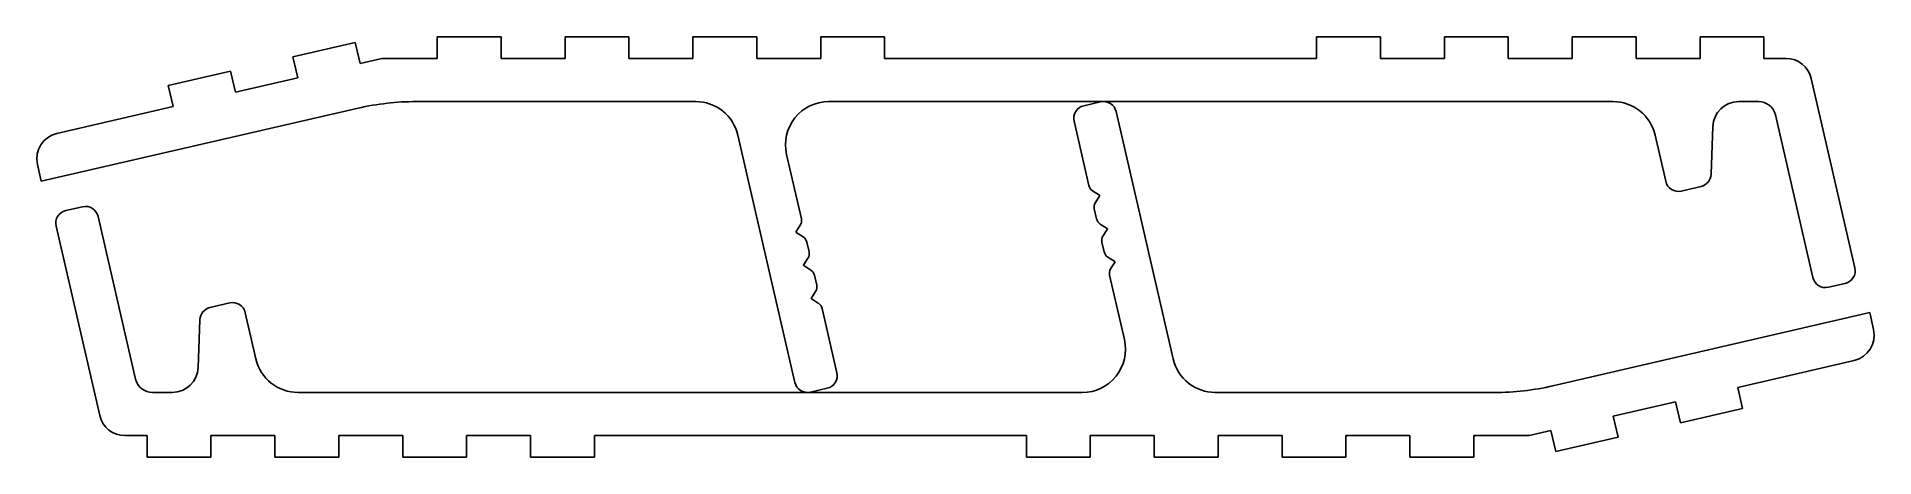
# Model space of a CAD drawing. Extents: x -24.5 to 29.5, y 1 to 13.4.
import ezdxf

# ---------------------------------------------------------------- set-up
doc = ezdxf.new("R2010")
doc.units = 0
doc.header["$MEASUREMENT"] = 0
doc.layers.add('1', color=7, linetype='CONTINUOUS')

msp = doc.modelspace()

# ---------------------------------------------------------------- linework, layer by layer
at = {"layer": '1', "color": 7, "linetype": 'Continuous'}
for p, q in [((-16.955, 12.776), (-15.124, 13.199)), ((-15.124, 13.199), (-14.981, 12.58)), ((-12.712, 12.728), (-12.712, 13.363)), ((-12.712, 13.363), (-10.832, 13.363)), ((-10.832, 13.363), (-10.832, 12.728)), ((-8.953, 12.728), (-8.953, 13.363)), ((-8.953, 13.363), (-7.073, 13.363)), ((-7.073, 13.363), (-7.073, 12.728)), ((-5.194, 12.728), (-5.194, 13.363)), ((-5.194, 13.363), (-3.314, 13.363)), ((-3.314, 13.363), (-3.314, 12.728)), ((-1.434, 12.728), (-1.434, 13.363)), ((-1.434, 13.363), (0.445, 13.363)), ((0.445, 13.363), (0.445, 12.728)), ((13.145, 12.728), (13.145, 13.363)), ((13.145, 13.363), (15.025, 13.363)), ((15.025, 13.363), (15.025, 12.728)), ((16.904, 12.728), (16.904, 13.363)), ((16.904, 13.363), (18.784, 13.363)), ((18.784, 13.363), (18.784, 12.728)), ((20.664, 12.728), (20.664, 13.363)), ((20.664, 13.363), (22.543, 13.363)), ((22.543, 13.363), (22.543, 12.728)), ((24.423, 12.728), (24.423, 13.363)), ((24.423, 13.363), (26.302, 13.363)), ((26.302, 13.363), (26.302, 12.728)), ((-16.812, 12.157), (-16.955, 12.776)), ((-14.981, 12.58), (-14.338, 12.728)), ((-14.338, 12.728), (-12.712, 12.728)), ((-10.832, 12.728), (-8.953, 12.728)), ((-7.073, 12.728), (-5.194, 12.728)), ((-3.314, 12.728), (-1.434, 12.728)), ((0.445, 12.728), (13.145, 12.728)), ((13.145, 12.728), (13.145, 12.728)), ((15.025, 12.728), (16.904, 12.728)), ((18.784, 12.728), (20.664, 12.728)), ((22.543, 12.728), (24.423, 12.728)), ((26.302, 12.728), (26.95, 12.728)), ((-20.618, 11.93), (-18.787, 12.353)), ((-20.475, 11.311), (-20.618, 11.93)), ((-18.787, 12.353), (-18.644, 11.734)), ((-18.644, 11.734), (-16.812, 12.157)), ((27.692, 12.138), (28.978, 6.571)), ((-5.111, 11.458), (-13.325, 11.458)), ((21.861, 11.458), (-1.201, 11.458)), ((6.3, 11.334), (6.795, 11.449)), ((26.142, 11.458), (25.56, 11.458)), ((-15.039, 11.263), (-24.353, 9.113)), ((-23.896, 10.522), (-20.475, 11.311)), ((6.451, 8.989), (6.015, 10.878)), ((7.252, 11.163), (8.931, 3.891)), ((27.74, 6.285), (26.637, 11.065)), ((-2.195, 3.202), (-3.874, 10.474)), ((23.412, 9.113), (23.098, 10.474)), ((24.799, 10.725), (24.746, 9.319)), ((-2.439, 9.903), (-2.002, 8.014)), ((-24.353, 9.113), (-24.468, 9.608)), ((6.767, 8.705), (6.562, 8.833)), ((6.642, 8.488), (6.77, 8.694)), ((24.451, 8.962), (23.869, 8.828)), ((-23.635, 8.251), (-23.14, 8.366)), ((6.676, 8.014), (6.61, 8.3)), ((-22.635, 2.227), (-23.92, 7.794)), ((-22.683, 8.08), (-21.579, 3.3)), ((-2.034, 7.825), (-2.162, 7.62)), ((-2.16, 7.609), (-1.954, 7.481)), ((-2.002, 8.014), (-2.002, 8.014)), ((6.992, 7.73), (6.787, 7.858)), ((6.866, 7.514), (6.995, 7.719)), ((-1.843, 7.325), (-1.778, 7.04)), ((-1.778, 7.04), (-1.843, 7.325)), ((-1.843, 7.325), (-1.778, 7.04)), ((-1.778, 7.04), (-1.843, 7.325)), ((-1.843, 7.325), (-1.778, 7.04)), ((6.901, 7.04), (6.835, 7.325)), ((6.835, 7.325), (6.901, 7.04)), ((6.901, 7.04), (6.835, 7.325)), ((6.835, 7.325), (6.901, 7.04)), ((6.901, 7.04), (6.835, 7.325)), ((-1.809, 6.851), (-1.937, 6.646)), ((-1.935, 6.635), (-1.73, 6.506)), ((7.217, 6.756), (7.012, 6.884)), ((7.091, 6.54), (7.22, 6.745)), ((-1.618, 6.351), (-1.553, 6.065)), ((7.06, 6.351), (7.06, 6.351)), ((7.496, 4.462), (7.06, 6.351)), ((28.692, 6.114), (28.197, 5.999)), ((-19.394, 5.403), (-18.812, 5.537)), ((-1.584, 5.877), (-1.712, 5.671)), ((-1.71, 5.66), (-1.505, 5.532)), ((-19.741, 3.64), (-19.689, 5.045)), ((-18.355, 5.251), (-18.041, 3.891)), ((-1.394, 5.376), (-0.957, 3.487)), ((20.096, 3.102), (29.411, 5.252)), ((29.411, 5.252), (29.525, 4.757)), ((28.954, 3.843), (25.533, 3.053)), ((-21.084, 2.906), (-20.503, 2.906)), ((-16.803, 2.906), (6.258, 2.906)), ((-1.243, 3.03), (-1.738, 2.916)), ((10.169, 2.906), (18.382, 2.906)), ((25.533, 3.053), (25.675, 2.435)), ((23.701, 2.631), (21.87, 2.208)), ((21.87, 2.208), (22.013, 1.589)), ((23.844, 2.012), (23.701, 2.631)), ((25.675, 2.435), (23.844, 2.012)), ((-21.245, 1.636), (-21.892, 1.636)), ((-21.245, 1.001), (-21.245, 1.636)), ((-17.486, 1.636), (-19.366, 1.636)), ((-19.366, 1.636), (-19.366, 1.001)), ((-17.486, 1.001), (-17.486, 1.636)), ((-13.727, 1.636), (-15.606, 1.636)), ((-15.606, 1.636), (-15.606, 1.001)), ((-13.727, 1.001), (-13.727, 1.636)), ((-9.968, 1.636), (-11.847, 1.636)), ((-11.847, 1.636), (-11.847, 1.001)), ((-9.968, 1.001), (-9.968, 1.636)), ((4.612, 1.636), (-8.088, 1.636)), ((-8.088, 1.636), (-8.088, 1.636)), ((-8.088, 1.636), (-8.088, 1.001)), ((4.612, 1.001), (4.612, 1.636)), ((8.371, 1.636), (6.492, 1.636)), ((6.492, 1.636), (6.492, 1.001)), ((8.371, 1.001), (8.371, 1.636)), ((12.13, 1.636), (10.251, 1.636)), ((10.251, 1.636), (10.251, 1.001)), ((12.13, 1.001), (12.13, 1.636)), ((15.89, 1.636), (14.01, 1.636)), ((14.01, 1.636), (14.01, 1.001)), ((15.89, 1.001), (15.89, 1.636)), ((19.395, 1.636), (17.769, 1.636)), ((17.769, 1.636), (17.769, 1.001)), ((20.038, 1.785), (19.395, 1.636)), ((20.181, 1.166), (20.038, 1.785)), ((22.013, 1.589), (20.181, 1.166)), ((-19.366, 1.001), (-21.245, 1.001)), ((-15.606, 1.001), (-17.486, 1.001)), ((-11.847, 1.001), (-13.727, 1.001)), ((-8.088, 1.001), (-9.968, 1.001)), ((6.492, 1.001), (4.612, 1.001)), ((10.251, 1.001), (8.371, 1.001)), ((14.01, 1.001), (12.13, 1.001)), ((17.769, 1.001), (15.89, 1.001))]:
    msp.add_line(p, q, dxfattribs=at)
for centre, radius, start, end in [((26.95, 11.966), 0.762, 13, 90), ((-13.325, 3.838), 7.62, 90, 103), ((-5.111, 10.188), 1.27, 13, 90), ((-1.201, 10.188), 1.27, 90, 193), ((6.881, 11.077), 0.381, 13, 103), ((21.861, 10.188), 1.27, 13, 90), ((25.56, 10.696), 0.762, 90, 177.8662), ((26.142, 10.95), 0.508, 13, 90), ((6.386, 10.963), 0.381, 103, 193), ((-23.725, 9.779), 0.762, 103, 193), ((24.365, 9.334), 0.381, 283, 357.8662), ((6.694, 9.045), 0.25, 193, 238), ((6.763, 8.698), 0.008, 328, 58), ((23.783, 9.199), 0.381, 193, 283), ((-23.549, 7.88), 0.381, 103, 193), ((-23.054, 7.994), 0.381, 13, 103), ((6.854, 8.356), 0.25, 148, 193), ((-2.155, 7.616), 0.008, 148, 238), ((-2.246, 7.958), 0.25, 328, 13), ((6.919, 8.07), 0.25, 193, 238), ((6.988, 7.723), 0.008, 328, 58), ((-2.087, 7.269), 0.25, 13, 58), ((-2.021, 6.983), 0.25, 328, 13), ((7.078, 7.382), 0.25, 148, 193), ((7.144, 7.096), 0.25, 193, 238), ((-1.931, 6.641), 0.008, 148, 238), ((-1.862, 6.294), 0.25, 13, 58), ((7.303, 6.407), 0.25, 148, 193), ((7.213, 6.749), 0.008, 328, 58), ((28.606, 6.485), 0.381, 283, 13), ((-1.796, 6.009), 0.25, 328, 13), ((28.111, 6.371), 0.381, 193, 283), ((-18.726, 5.166), 0.381, 13, 103), ((-1.706, 5.667), 0.008, 148, 238), ((-1.637, 5.32), 0.25, 13, 58), ((-19.308, 5.031), 0.381, 103, 177.8662), ((6.258, 4.176), 1.27, 270, 13), ((28.782, 4.586), 0.762, 283, 13), ((-16.803, 4.176), 1.27, 193, 270), ((10.169, 4.176), 1.27, 193, 270), ((-21.084, 3.414), 0.508, 193, 270), ((-20.503, 3.668), 0.762, 270, 357.8662), ((-1.329, 3.402), 0.381, 283, 13), ((-1.824, 3.287), 0.381, 193, 283), ((18.382, 10.526), 7.62, 270, 283), ((-21.892, 2.398), 0.762, 193, 270)]:
    msp.add_arc(centre, radius, start, end, dxfattribs=at)

doc.saveas('drawing.dxf')
